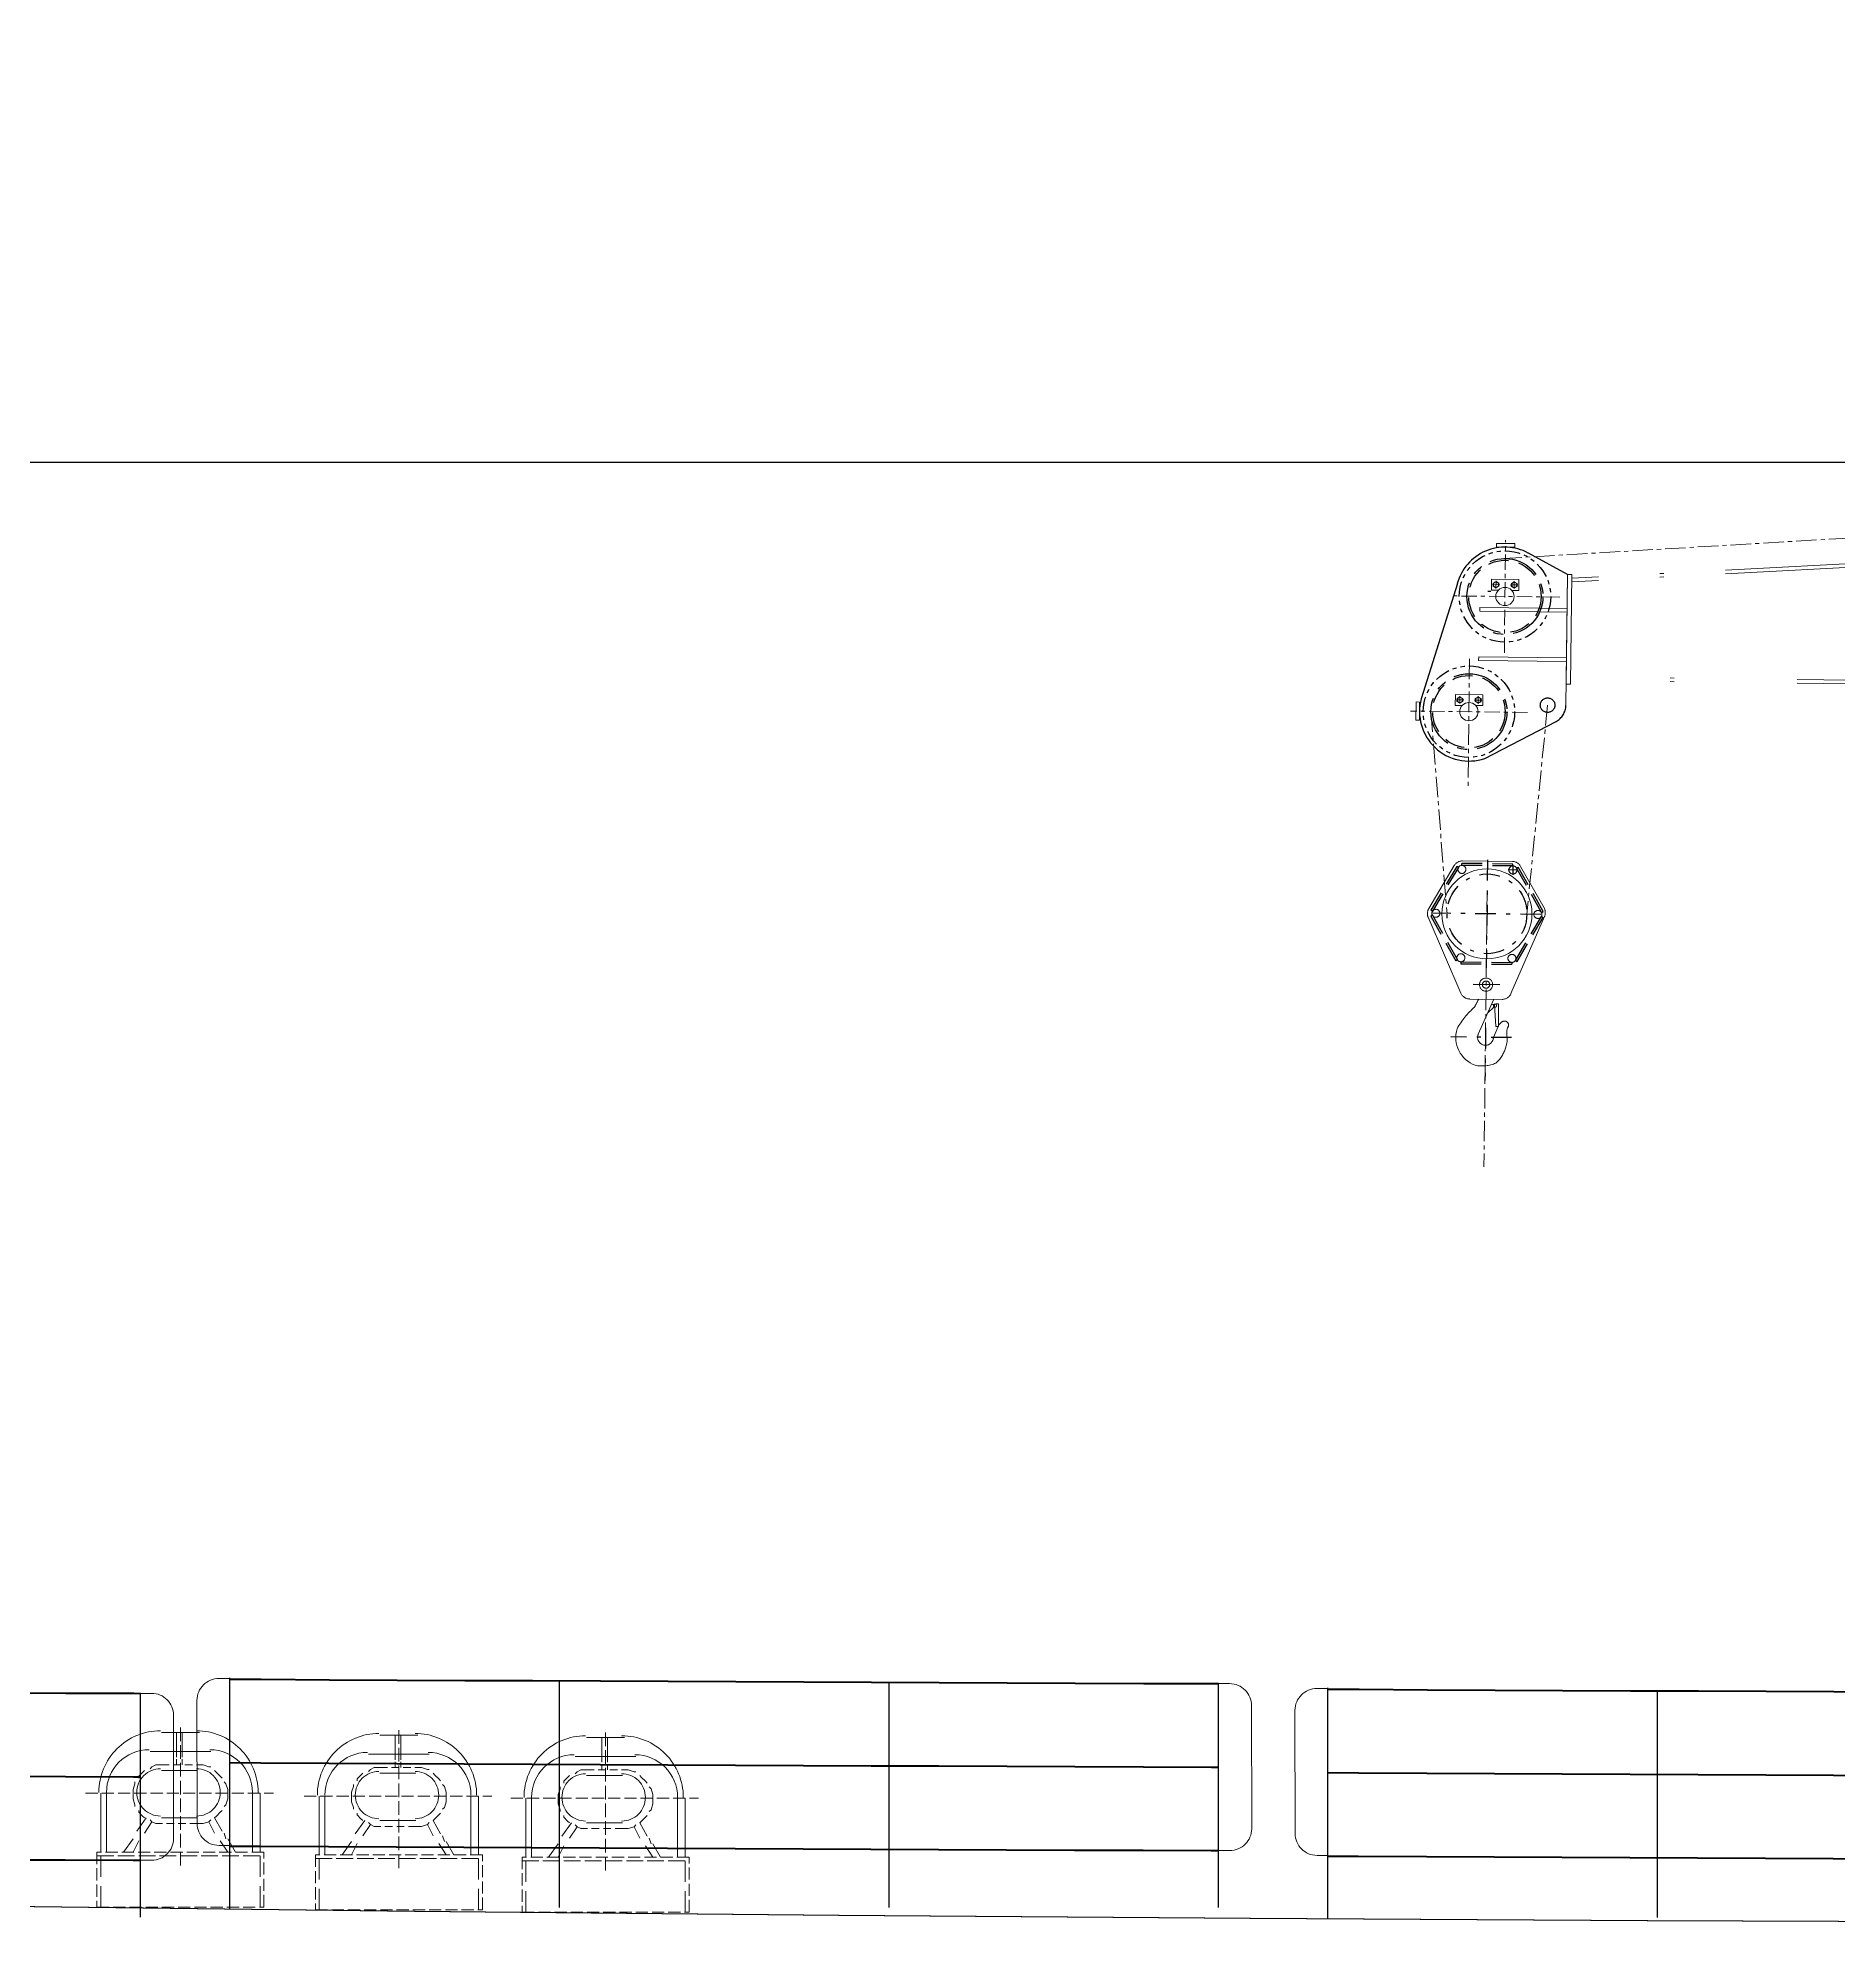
# Model space of a CAD drawing. Header units: millimetres. Extents: x -4 to 3776, y -4 to 4079.
# Drawn here: x 39.51 to 83.39, y 496.54 to 542.59 of the extents above; entities that cross this region are included whole.
import ezdxf
from ezdxf import colors
from ezdxf.entities.mleader import LeaderData, LeaderLine
from ezdxf.math import Vec2, Vec3

# ---------------------------------------------------------------- set-up
doc = ezdxf.new("R2010")
doc.units = ezdxf.units.MM
for name, pattern in [('ACAD_ISO04W100', [30, 24, -3, 0, -3]), ('CENTER', [2, 1.25, -0.25, 0.25, -0.25]), ('CENTERX2', [4, 2.5, -0.5, 0.5, -0.5]), ('DASHDOT', [1, 0.5, -0.25, 0, -0.25]), ('DASHED', [0.75, 0.5, -0.25]), ('PDF_IMPORT', [1, 0.8, -0.2]), ('PHANTOM', [2.5, 1.25, -0.25, 0.25, -0.25, 0.25, -0.25]), ('PHANTOM2', [1.25, 0.625, -0.125, 0.125, -0.125, 0.125, -0.125])]:
    doc.linetypes.add(name, pattern=pattern)
for name, color, linetype, lineweight in [('3中心线层', 2, 'CENTER', 13), ('MODIFY_O_3', 6, 'PHANTOM2', 13), ('刻度', 3, 'ACAD_ISO04W100', 13), ('边界线', 1, 'Continuous', 40)]:
    doc.layers.add(name, color=color, linetype=linetype, lineweight=lineweight)
for name, color, linetype in [('4虚线层', 6, 'DASHED'), ('9双点划线层', 6, 'PHANTOM'), ('BK_kedu', 255, 'Continuous'), ('CEN', 1, 'CENTER'), ('CENTER', 1, 'DASHDOT'), ('DASHED', 6, 'DASHED'), ('EDGE', 7, 'Continuous'), ('FURN', 4, 'Continuous'), ('PDF_MODIFY_O_3', 7, 'Continuous'), ('PDF_MOORING', 7, 'Continuous')]:
    doc.layers.add(name, color=color, linetype=linetype)
doc.layers.add('Sheet$GRID', color=254, linetype='Continuous', true_color=0xbebebe)
doc.styles.get("Standard").update_dxf_attribs({"font": 'arial.ttf'})

# ---------------------------------------------------------------- blocks, each defined once
blk = doc.blocks.new('xiang zuo qi zhong ji')
at = {"color": 7, "ltscale": 0.5}
for p, q in [((-44.791, 35.093), (-90.681, 32.709)), ((-44.79, 35.182), (-90.68, 32.798))]:
    blk.add_line(p, q, dxfattribs=at)
at = {"color": 7}
for p, q in [((-92.516, 33.645), (-92.517, 33.556)), ((-92.516, 33.645), (-92.07, 33.64)), ((-92.07, 33.64), (-92.071, 33.551)), ((-92.517, 33.556), (-92.071, 33.551)), ((-90.822, 29.695), (-90.785, 32.888)), ((-90.816, 30.213), (-90.785, 32.888)), ((-90.678, 32.887), (-90.785, 32.888)), ((-90.785, 32.888), (-90.678, 32.887)), ((-90.678, 32.887), (-90.709, 30.212)), ((-90.709, 30.212), (-90.678, 32.887)), ((-92.922, 31.993), (-92.921, 32.082)), ((-92.922, 31.993), (-90.796, 31.969)), ((-92.921, 32.082), (-90.795, 32.058)), ((-92.95, 30.786), (-92.949, 30.875)), ((-92.949, 30.875), (-90.809, 30.851)), ((-92.95, 30.786), (-90.81, 30.762)), ((-90.709, 30.212), (-90.816, 30.213)), ((-31.087, 29.621), (-90.708, 30.301)), ((-31.086, 29.71), (-90.707, 30.391)), ((-94.482, 29.332), (-94.477, 29.778)), ((-94.477, 29.778), (-94.388, 29.777)), ((-94.393, 29.331), (-94.388, 29.777)), ((-94.482, 29.332), (-94.393, 29.331)), ((-92.127, 25.889), (-93.34, 25.903)), ((-93.545, 25.788), (-94.166, 24.74)), ((-91.354, 24.754), (-91.925, 25.769)), ((-94.18, 24.527), (-93.381, 22.676)), ((-91.343, 24.545), (-92.161, 22.667))]:
    blk.add_line(p, q, dxfattribs=at)
at = {"color": 7, "lineweight": -3}
for p, q in [((-90.785, 32.888), (-91.738, 33.41)), ((-93.469, 32.665), (-94.348, 29.856)), ((-92.801, 28.4), (-91.062, 29.305))]:
    blk.add_line(p, q, dxfattribs=at)
at = {"color": 7, "linetype": 'Continuous'}
for p, q in [((-92.637, 32.773), (-92.64, 32.505)), ((-91.968, 32.765), (-92.637, 32.773)), ((-92.526, 32.716), (-92.598, 32.676)), ((-92.455, 32.674), (-92.526, 32.716)), ((-92.152, 32.671), (-92.08, 32.711)), ((-92.08, 32.711), (-92.01, 32.669)), ((-91.971, 32.498), (-91.968, 32.765)), ((-92.64, 32.505), (-92.478, 32.503)), ((-92.598, 32.676), (-92.599, 32.638)), ((-92.599, 32.601), (-92.599, 32.638)), ((-92.528, 32.559), (-92.599, 32.601)), ((-92.456, 32.6), (-92.528, 32.559)), ((-92.456, 32.637), (-92.455, 32.674)), ((-92.456, 32.637), (-92.456, 32.6)), ((-92.153, 32.633), (-92.152, 32.671)), ((-92.153, 32.633), (-92.153, 32.596)), ((-92.153, 32.596), (-92.082, 32.554)), ((-92.134, 32.499), (-91.971, 32.498)), ((-92.082, 32.554), (-92.01, 32.594)), ((-92.01, 32.669), (-92.01, 32.632)), ((-92.01, 32.594), (-92.01, 32.632)), ((-93.516, 29.963), (-93.519, 29.696)), ((-92.848, 29.956), (-93.516, 29.963)), ((-92.851, 29.688), (-92.848, 29.956)), ((-93.519, 29.696), (-93.357, 29.694)), ((-93.477, 29.866), (-93.478, 29.829)), ((-93.478, 29.792), (-93.478, 29.829)), ((-93.407, 29.75), (-93.478, 29.792)), ((-93.405, 29.907), (-93.477, 29.866)), ((-93.335, 29.79), (-93.407, 29.75)), ((-93.335, 29.865), (-93.405, 29.907)), ((-93.335, 29.828), (-93.335, 29.865)), ((-93.335, 29.828), (-93.335, 29.79)), ((-93.032, 29.824), (-93.031, 29.861)), ((-93.032, 29.824), (-93.032, 29.787)), ((-93.032, 29.787), (-92.961, 29.745)), ((-93.031, 29.861), (-92.96, 29.902)), ((-93.013, 29.69), (-92.851, 29.688)), ((-92.961, 29.745), (-92.89, 29.785)), ((-92.96, 29.902), (-92.889, 29.86)), ((-92.89, 29.785), (-92.889, 29.822)), ((-92.889, 29.86), (-92.889, 29.822))]:
    blk.add_line(p, q, dxfattribs=at)
at = {"color": 7, "ltscale": 0.6}
for p, q in [((-92.379, 22.525), (-93.168, 22.534)), ((-92.58, 22.529), (-92.959, 21.677)), ((-92.575, 22.345), (-92.745, 22.179)), ((-92.646, 22.393), (-92.53, 22.42)), ((-92.528, 21.867), (-92.563, 22.396)), ((-92.464, 22.416), (-92.53, 22.42)), ((-92.464, 22.416), (-92.466, 21.867)), ((-92.454, 21.902), (-92.59, 21.597)), ((-92.466, 21.867), (-92.528, 21.867)), ((-92.386, 21.975), (-92.454, 21.902))]:
    blk.add_line(p, q, dxfattribs=at)
at = {"color": 7, "linetype": 'Continuous'}
for centre, radius in [((-92.527, 32.638), 0.0642), ((-92.081, 32.633), 0.0642), ((-92.308, 32.35), 0.223), ((-93.406, 29.828), 0.0642), ((-93.187, 29.541), 0.223), ((-92.961, 29.823), 0.0642)]:
    blk.add_circle(centre, radius, dxfattribs=at)
at = {"color": 7, "lineweight": -3}
blk.add_circle((-91.268, 29.7), 0.178, dxfattribs=at)
at = {"color": 7}
for centre, radius in [((-93.358, 25.695), 0.098), ((-92.748, 24.611), 1.098), ((-92.114, 25.681), 0.098), ((-93.992, 24.625), 0.098), ((-91.504, 24.596), 0.098), ((-93.383, 23.54), 0.098), ((-92.138, 23.526), 0.098)]:
    blk.add_circle(centre, radius, dxfattribs=at)
at = {"color": 7, "ltscale": 0.6}
for centre, radius in [((-92.768, 22.885), 0.161), ((-92.768, 22.885), 0.0886), ((-92.55, 22.373), 0.038)]:
    blk.add_circle(centre, radius, dxfattribs=at)
at = {"color": 7, "lineweight": -3}
for centre, radius, start, end in [((-92.308, 32.35), 1.204, 61.7525, 164.8015), ((-93.187, 29.541), 1.204, 164.8015, 288.6681), ((-91.268, 29.7), 0.446, 297.4783, 359.3458)]:
    blk.add_arc(centre, radius, start, end, dxfattribs=at)
at = {"color": 7}
for centre, start, end in [((-93.342, 25.668), 89.3458, 149.3458), ((-92.13, 25.654), 29.3458, 89.3458), ((-93.964, 24.62), 149.3458, 203.3322), ((-91.559, 24.639), 336.4829, 29.3458)]:
    blk.add_arc(centre, 0.235, start, end, dxfattribs=at)
at = {"color": 7, "ltscale": 0.6}
for centre, radius, start, end in [((-93.165, 22.77), 0.235, 203.3322, 269.3458), ((-92.376, 22.761), 0.235, 269.3458, 336.4829), ((-91.811, 20.904), 1.894, 130.8416, 151.3948), ((-14461.981, 7431.151), 16166.53, 332.7237594, 332.7245469), ((-92.783, 21.599), 0.724, 162.9719, 249.9162), ((-92.783, 21.599), 0.193, 156.0039, 359.3458), ((-92.322, 21.897), 0.101, 318.0858, 129.3606), ((-92.794, 21.551), 0.54, 336.9627, 10.7968), ((-91.819, 21.701), 0.447, 163.3275, 191.2228), ((-93, 21.53), 0.729, 310.1126, 344.8432), ((-92.862, 21.71), 0.808, 257.9022, 294.1948)]:
    blk.add_arc(centre, radius, start, end, dxfattribs=at)
at = {"layer": '3中心线层', "color": 7, "ltscale": 0.4}
for p, q in [((-44.779, 36.092), (-92.338, 33.277)), ((-93.172, 30.833), (-93.208, 27.668)), ((-94.114, 29.551), (-93.721, 24.622)), ((-91.268, 29.7), (-91.776, 24.6)), ((-92.742, 25.164), (-92.819, 18.442)), ((-92.742, 25.164), (-92.819, 18.442)), ((-92.742, 25.164), (-92.819, 18.442))]:
    blk.add_line(p, q, dxfattribs=at)
at = {"layer": '3中心线层', "color": 7, "ltscale": 0.3}
for p, q in [((-92.323, 30.974), (-92.292, 33.726)), ((-90.971, 32.335), (-93.644, 32.365)), ((-91.759, 29.524), (-94.615, 29.557))]:
    blk.add_line(p, q, dxfattribs=at)
at = {"layer": '3中心线层', "color": 7}
for p, q in [((-92.526, 32.73), (-92.528, 32.548)), ((-92.08, 32.725), (-92.082, 32.543)), ((-92.614, 32.639), (-92.434, 32.637)), ((-91.995, 32.632), (-92.175, 32.634)), ((-93.493, 29.829), (-93.313, 29.827)), ((-93.405, 29.921), (-93.407, 29.739)), ((-92.874, 29.822), (-93.054, 29.824)), ((-92.96, 29.916), (-92.962, 29.734))]:
    blk.add_line(p, q, dxfattribs=at)
at = {"layer": '3中心线层', "color": 7, "lineweight": -3}
for centre in [(-92.308, 32.35), (-93.187, 29.541)]:
    blk.add_circle(centre, 0.927, dxfattribs=at)
at = {"layer": '4虚线层', "color": 7}
blk.add_line((-92.654, 32.474), (-92.725, 32.475), dxfattribs=at)
at = {"layer": '4虚线层', "color": 7, "lineweight": -3}
for centre in [(-92.308, 32.35), (-93.187, 29.541)]:
    blk.add_circle(centre, 0.883, dxfattribs=at)
at = {"layer": '9双点划线层', "color": 7, "linetype": 'PHANTOM', "ltscale": 0.3}
for centre in [(-92.308, 32.35), (-93.187, 29.541)]:
    blk.add_circle(centre, 1.115, dxfattribs=at)
at = {"layer": 'CEN', "color": 7, "ltscale": 0.6}
blk.add_line((-92.436, 22.881), (-93.08, 22.889), dxfattribs=at)
at = {"layer": 'CENTER', "color": 7}
for p, q in [((-92.733, 25.928), (-92.763, 23.293)), ((-92.112, 25.799), (-92.115, 25.564)), ((-91.996, 25.68), (-92.231, 25.683)), ((-91.431, 24.596), (-94.066, 24.626)), ((-92.78, 21.831), (-92.795, 20.544)), ((-92.145, 21.592), (-93.627, 21.609))]:
    blk.add_line(p, q, dxfattribs=at)
blk.add_circle((-92.748, 24.611), 0.973, dxfattribs=at)
at = {"layer": 'DASHED', "color": 7}
for p, q in [((-93.357, 25.793), (-93.356, 25.841)), ((-92.113, 25.779), (-93.357, 25.793)), ((-92.112, 25.826), (-93.356, 25.841)), ((-92.113, 25.779), (-92.112, 25.826)), ((-93.483, 25.769), (-94.117, 24.699)), ((-93.442, 25.745), (-94.077, 24.675)), ((-93.442, 25.745), (-93.483, 25.769)), ((-92.028, 25.729), (-91.987, 25.752)), ((-91.418, 24.645), (-92.028, 25.729)), ((-91.377, 24.668), (-91.987, 25.752)), ((-94.078, 24.577), (-94.119, 24.554)), ((-94.119, 24.554), (-93.509, 23.469)), ((-94.077, 24.675), (-94.117, 24.699)), ((-94.078, 24.577), (-93.468, 23.492)), ((-92.054, 23.476), (-91.419, 24.546)), ((-92.013, 23.452), (-91.379, 24.522)), ((-91.419, 24.546), (-91.379, 24.522)), ((-91.418, 24.645), (-91.377, 24.668)), ((-93.468, 23.492), (-93.509, 23.469)), ((-93.384, 23.442), (-92.139, 23.428)), ((-93.384, 23.442), (-93.384, 23.395)), ((-93.384, 23.395), (-92.14, 23.381)), ((-92.139, 23.428), (-92.14, 23.381)), ((-92.054, 23.476), (-92.013, 23.452))]:
    blk.add_line(p, q, dxfattribs=at)
blk = doc.blocks.new('A$C51D069F2')
at = {"color": 6, "linetype": 'CENTERX2', "ltscale": 1000}
for p, q in [((0, 0), (-54.4, 0.1)), ((-149.5, -660), (-150, -99.9)), ((-49.6, -760), (0.2, -760))]:
    blk.add_line(p, q, dxfattribs=at)
for centre, start, end in [((-50, -99.9), 90, 180), ((-49.6, -660), 180, 270)]:
    blk.add_arc(centre, 100, start, end, dxfattribs=at)
blk = doc.blocks.new('A$C61F7774A')
at = {"color": 6, "linetype": 'CENTERX2', "ltscale": 1000}
for p, q in [((0, 0), (50, 0)), ((150.5, -660.1), (149.9, -89.6)), ((0.2, -760), (50.5, -760.1))]:
    blk.add_line(p, q, dxfattribs=at)
for centre, start, end in [((50, -100), 0, 90), ((50.5, -660.1), 270, 0)]:
    blk.add_arc(centre, 100, start, end, dxfattribs=at)
blk = doc.blocks.new('langan')
at = {"layer": 'FURN', "color": 6}
for p, q in [((4353.535, 3931.094), (4353.535, 3936.719)), ((4361.571, 3931.117), (4361.571, 3936.658)), ((4369.606, 3931.117), (4369.606, 3936.61)), ((4377.642, 3931.117), (4377.642, 3936.576))]:
    blk.add_line(p, q, dxfattribs=at)
at = {"layer": '边界线', "color": 6}
for points in [[(4353.535, 3936.686), (4354.294, 3936.682), (4355.959, 3936.673), (4357.609, 3936.665), (4359.258, 3936.657), (4360.915, 3936.649), (4362.569, 3936.641), (4364.223, 3936.633), (4365.872, 3936.626), (4367.526, 3936.619), (4369.179, 3936.611), (4370.83, 3936.604), (4372.487, 3936.597), (4374.145, 3936.59), (4375.817, 3936.583), (4377.474, 3936.577), (4377.642, 3936.576)], [(4353.535, 3934.65), (4354.284, 3934.646), (4355.949, 3934.638), (4357.6, 3934.63), (4359.248, 3934.622), (4360.905, 3934.614), (4362.559, 3934.606), (4364.213, 3934.598), (4365.863, 3934.59), (4367.517, 3934.583), (4369.17, 3934.576), (4370.821, 3934.569), (4372.479, 3934.562), (4374.137, 3934.555), (4375.809, 3934.548), (4377.466, 3934.541), (4377.642, 3934.541)], [(4353.535, 3932.614), (4354.274, 3932.611), (4355.939, 3932.602), (4357.59, 3932.594), (4359.238, 3932.586), (4360.895, 3932.578), (4362.549, 3932.57), (4364.204, 3932.562), (4365.854, 3932.554), (4367.509, 3932.547), (4369.161, 3932.54), (4370.813, 3932.533), (4372.47, 3932.526), (4374.128, 3932.519), (4375.8, 3932.512), (4377.459, 3932.506), (4377.642, 3932.505)]]:
    blk.add_lwpolyline(points, dxfattribs=at)
at = {"layer": 'MODIFY_O_3', "color": 7, "linetype": 'ByBlock', "xscale": 0.005357140577806774, "yscale": 0.005357140577806774, "zscale": 0.005357140577806774}
for name, p in [('A$C51D069F2', (4353.535, 3936.703)), ('A$C61F7774A', (4377.642, 3936.576))]:
    blk.add_blockref(name, p, dxfattribs=at)
blk = doc.blocks.new('弦灯')
at = {"layer": 'PDF_MODIFY_O_3', "lineweight": 0}
for points in [[(50.523, 646.231), (50.523, 646.093)], [(50.661, 646.231), (50.661, 646.093)], [(49.737, 645.769), (49.69, 645.723), (49.598, 645.63), (49.598, 645.584)], [(50.153, 645.908), (50.014, 645.908), (49.922, 645.862), (49.875, 645.815)], [(50.523, 646.047), (50.523, 645.908)], [(50.661, 646.047), (50.661, 645.908)], [(51.355, 645.862), (51.309, 645.862), (51.17, 645.908), (51.031, 645.908)], [(51.632, 645.584), (51.586, 645.63), (51.494, 645.723), (51.447, 645.769)], [(49.505, 645.492), (49.505, 645.445), (49.459, 645.307), (49.459, 645.214), (49.459, 645.076), (49.505, 644.937), (49.505, 644.891)], [(51.679, 644.891), (51.725, 644.937), (51.771, 645.076), (51.771, 645.214), (51.771, 645.307), (51.725, 645.445), (51.679, 645.492)], [(49.598, 644.798), (49.598, 644.752), (49.69, 644.659), (49.737, 644.613)], [(51.632, 644.289), (51.447, 644.613), (51.494, 644.659), (51.586, 644.752), (51.632, 644.798)], [(49.552, 644.289), (49.783, 644.613)], [(49.737, 644.243), (49.922, 644.521)], [(49.875, 644.567), (49.922, 644.521), (50.014, 644.474), (50.153, 644.474)], [(51.031, 644.474), (51.17, 644.474), (51.309, 644.521), (51.355, 644.567)], [(51.447, 644.243), (51.309, 644.521)], [(49.228, 643.781), (49.459, 644.105)], [(49.459, 643.781), (49.598, 644.058)], [(51.771, 643.781), (51.586, 644.058)], [(51.679, 644.243), (51.725, 644.105)], [(51.956, 643.781), (51.771, 644.105)], [(48.673, 643.688), (48.673, 643.18)], [(52.557, 643.688), (52.557, 643.18)], [(48.673, 642.949), (48.673, 642.44)], [(52.557, 642.949), (52.557, 642.44)]]:
    blk.add_lwpolyline(points, dxfattribs=at)
at = {"layer": 'PDF_MODIFY_O_3', "linetype": 'PDF_IMPORT', "lineweight": 0, "ltscale": 0.231192}
for points in [[(50.153, 645.908), (51.031, 645.908)], [(51.031, 644.474), (50.153, 644.474)]]:
    blk.add_lwpolyline(points, dxfattribs=at)
at = {"layer": 'PDF_MODIFY_O_3', "linetype": 'PDF_IMPORT', "lineweight": 0, "ltscale": 0.369907}
blk.add_lwpolyline([(52.65, 642.44), (52.65, 643.781), (48.581, 643.781), (48.581, 642.44)], close=True, dxfattribs=at)
at = {"layer": 'PDF_MODIFY_O_3', "linetype": 'PDF_IMPORT', "lineweight": 0, "ltscale": 0.508622}
blk.add_lwpolyline([(48.581, 643.688), (52.65, 643.688)], dxfattribs=at)
at = {"layer": 'PDF_MOORING', "lineweight": 0}
for points in [[(51.031, 646.694), (50.153, 646.694), (50.615, 646.694), (51.078, 646.694)], [(50.523, 646.231), (50.523, 646.694)], [(50.661, 646.231), (50.661, 646.694)], [(49.875, 646.231), (51.355, 646.231)], [(50.153, 645.769), (51.031, 645.769)], [(48.673, 645.214), (48.673, 643.781)], [(48.812, 643.781), (48.812, 645.214)], [(49.598, 645.214), (49.598, 645.214)], [(51.586, 645.214), (51.586, 645.214)], [(52.372, 643.781), (52.372, 645.214)], [(52.557, 645.214), (52.557, 643.781)], [(51.031, 644.613), (50.153, 644.613)]]:
    blk.add_lwpolyline(points, dxfattribs=at)
at = {"layer": 'PDF_MOORING', "linetype": 'PDF_IMPORT', "lineweight": 0, "ltscale": 0.416146}
blk.add_lwpolyline([(50.615, 643.457), (50.615, 646.879)], dxfattribs=at)
at = {"layer": 'PDF_MOORING', "lineweight": 0}
for points in [[(50.13, 645.815, 0.414216), (49.552, 645.237, 0.414216), (50.13, 644.659)], [(51.008, 644.659, 0.414216), (51.586, 645.237, 0.414216), (51.008, 645.815)]]:
    blk.add_lwpolyline(points, format="xyb", dxfattribs=at)
at = {"layer": 'PDF_MOORING', "linetype": 'PDF_IMPORT', "lineweight": 0, "ltscale": 0.369907}
blk.add_lwpolyline([(48.303, 645.214), (52.881, 645.214)], dxfattribs=at)
at = {"layer": 'PDF_MOORING', "lineweight": 0}
for centre, radius, start, end in [((50.13, 645.237), 1.503, 89.9999, 180.0001), ((51.008, 645.237), 1.503, 359.9999, 90.0001), ((49.852, 645.237), 1.04, 90, 180), ((51.332, 645.237), 1.04, 0, 90)]:
    blk.add_arc(centre, radius, start, end, dxfattribs=at)

msp = doc.modelspace()

# ---------------------------------------------------------------- linework, layer by layer
at = {"layer": 'EDGE', "color": 29}
for points in [[(14.575, 496.622), (27.251, 497.204), (38.092, 497.039), (48.701, 496.909), (59.039, 496.809), (69.069, 496.735), (78.755, 496.684), (88.059, 496.651)], [(14.575, 496.622), (27.251, 497.204), (38.092, 497.039), (48.701, 496.909), (59.039, 496.809), (69.069, 496.735), (78.755, 496.684), (88.059, 496.651)], [(14.59, 496.622), (27.266, 497.204), (38.107, 497.039), (48.716, 496.909), (59.054, 496.809), (69.085, 496.735), (78.77, 496.684), (88.074, 496.651)], [(14.59, 496.622), (27.266, 497.204), (38.107, 497.039), (48.716, 496.909), (59.054, 496.809), (69.085, 496.735), (78.77, 496.684), (88.074, 496.651)]]:
    msp.add_lwpolyline(points, dxfattribs=at)
at = {"layer": 'Sheet$GRID'}
msp.add_lwpolyline([(0.007, 532.243), (870.358, 532.243)], dxfattribs=at)

# ---------------------------------------------------------------- block references
at = {"color": 4, "lineweight": 25}
for name, p in [('langan', (-4309.335, -3434.12)), ('langan', (-4335.621, -3434.356)), ('langan', (-4282.563, -3434.364)), ('弦灯', (-7.623, -145.432)), ('弦灯', (-2.296, -145.498)), ('弦灯', (2.743, -145.554))]:
    msp.add_blockref(name, p, dxfattribs=at)
at = {"layer": '刻度', "color": 4, "lineweight": 25}
msp.add_blockref('xiang zuo qi zhong ji', (167.596, 496.617), dxfattribs=at)

# ---------------------------------------------------------------- leaders
at = {"layer": 'BK_kedu'}
ml = msp.add_multileader_mtext('Standard', dxfattribs=at)
ml.set_content('', color=256)
ml.set_leader_properties()
ml.build(insert=Vec2(0, 0))
ml.multileader.update_dxf_attribs({"text_right_attachment_type": 6, "dogleg_length": 0.36, "arrow_head_size": 0.18})
ctx = ml.context
ctx.base_point, ctx.char_height, ctx.arrow_head_size, ctx.landing_gap_size, ctx.plane_origin = Vec3(3775.999, 4079.328), 0.18, 0.18, 0.09, Vec3(3774.639, 4079.328)
ctx.right_attachment = 6
notes = []
notes.append((ctx, [(0, (0, 0, 0), (0, 0), (1, 0), 1, [])]))
ctx.mtext.insert, ctx.mtext.flow_direction = Vec3(3776.089, 4079.418), 5
for ctx, leaders in notes:
    for number, flags, end, landing, length, lines in leaders:
        leader = LeaderData()
        leader.index, (leader.has_last_leader_line, leader.has_dogleg_vector, leader.attachment_direction) = number, flags
        leader.last_leader_point, leader.dogleg_vector, leader.dogleg_length = Vec3(end), Vec3(landing), length
        for number, points, colour, breaks in lines:
            line = LeaderLine()
            line.index, line.vertices, line.color, line.breaks = number, Vec3.list(points), colors.encode_raw_color(colour), breaks
            leader.lines.append(line)
        ctx.leaders.append(leader)

doc.saveas('drawing.dxf')
